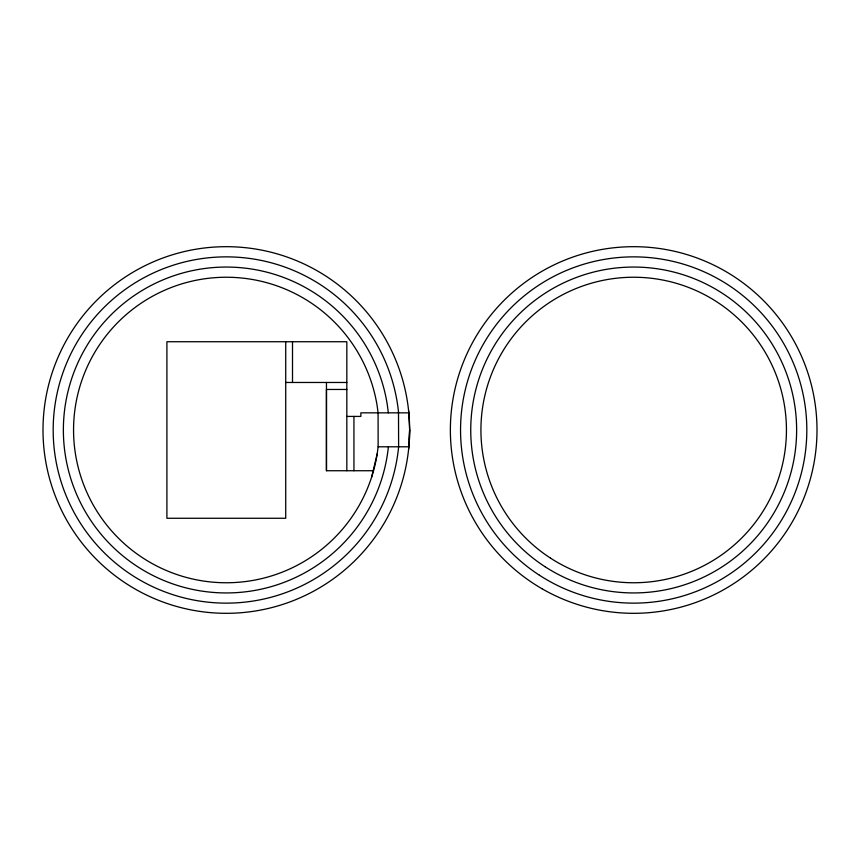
<?xml version="1.0" encoding="UTF-8"?>
<svg xmlns="http://www.w3.org/2000/svg" width="860" height="860" viewBox="0 0 860 860"><rect width="100%" height="100%" fill="white"/><g stroke="black" fill="none" stroke-linecap="round" stroke-linejoin="round"><path stroke-width="1.29" d="M373.519 470.732L326.456 470.732L326.456 389.462L346.827 389.462M353.944 470.732L353.933 416.423M409.425 439.6L409.629 430A183.32 183.32 0 0 0 134.655 271.244A183.32 183.32 0 0 0 134.655 588.756A183.32 183.32 0 0 0 409.629 430L408.629 449.156M388.387 446.791L388.365 447.028A162.948 162.948 0 0 1 142.394 569.675A162.948 162.948 0 0 1 135.192 294.915A162.948 162.948 0 0 1 387.258 404.512L388.354 412.843M377.196 453.897L378.131 446.791L378.088 412.843L377.196 406.103A152.768 152.768 0 0 0 143.115 301.881A152.768 152.768 0 0 0 143.115 558.118A152.768 152.768 0 0 0 377.196 453.897L371.606 477.203M285.724 382.474L346.827 382.474M409.683 430.011L408.758 412.843L360.867 412.843L360.867 416.423L346.827 416.423M378.131 446.791L408.812 446.791M408.758 412.843L408.629 410.844M346.827 470.732L346.827 341.732L166.904 341.732L166.904 518.268L285.724 518.268L285.724 341.732M326.456 382.474L326.456 470.732M292.507 341.732L292.507 382.474M398.599 446.791L398.502 448.092A173.129 173.129 0 0 1 134.569 576.823A173.129 173.129 0 0 1 134.569 283.177A173.129 173.129 0 0 1 398.502 411.908L398.621 446.802M542.026 588.756A183.32 183.32 0 0 0 817 430A183.32 183.32 0 0 0 542.026 271.244A183.32 183.32 0 0 0 542.026 588.756M539.392 575.2A173.129 173.129 0 0 0 806.583 439.062A173.129 173.129 0 0 0 555.087 275.738A173.129 173.129 0 0 0 539.392 575.2M550.486 558.118A152.768 152.768 0 0 0 786.233 437.998A152.768 152.768 0 0 0 564.332 293.883A152.768 152.768 0 0 0 550.486 558.118M544.939 566.654A162.948 162.948 0 0 0 796.403 438.525A162.948 162.948 0 0 0 559.709 284.81A162.948 162.948 0 0 0 544.939 566.654"/></g></svg>
